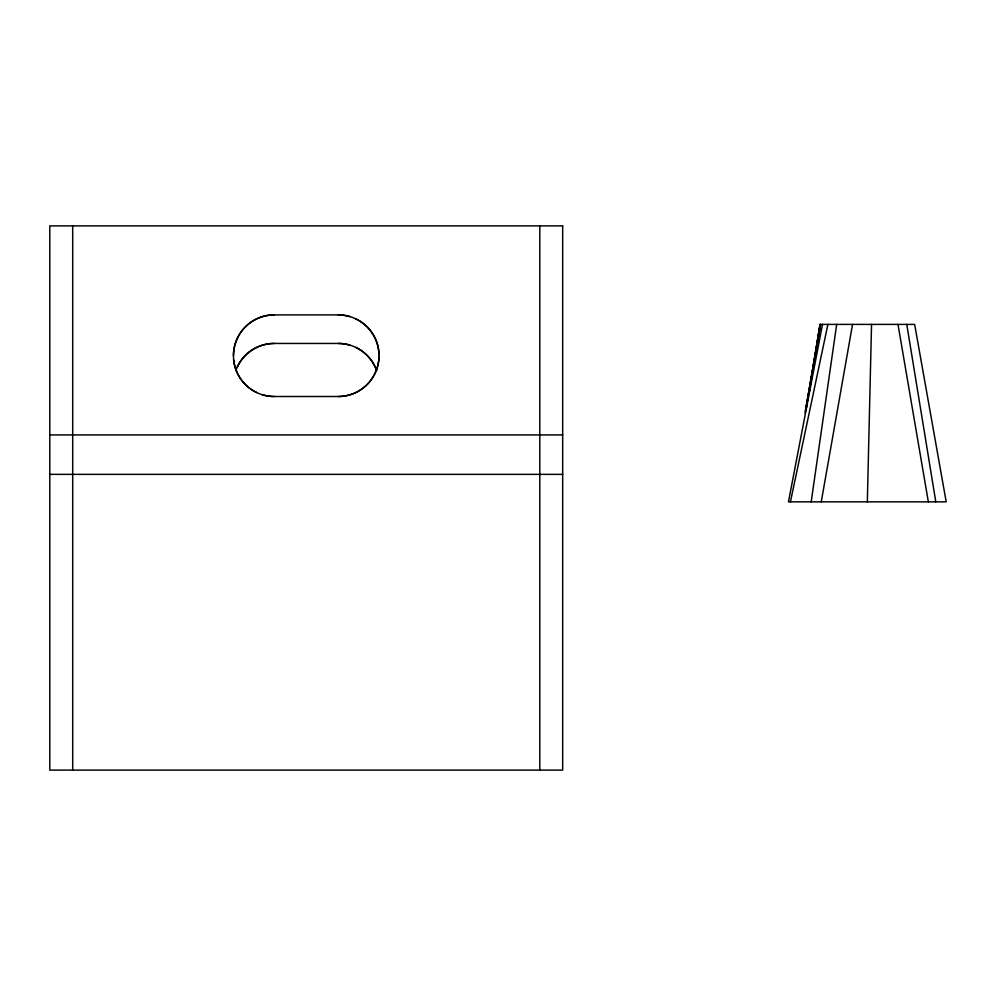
<?xml version="1.0" encoding="UTF-8"?>
<svg xmlns="http://www.w3.org/2000/svg" width="996" height="996" viewBox="0 0 996 996"><rect width="100%" height="100%" fill="white"/><g stroke="black" fill="none" stroke-linecap="round" stroke-linejoin="round"><path stroke-width="1.49" d="M867.329 501.847L871.55 324.397M811.192 501.847L836.677 324.397M805.042 412.991L820.592 324.397L805.552 410.999L820.131 324.397L808.827 394.653L820.019 324.397L914.652 324.397L946.2 501.847L788.471 501.847L822.509 324.397M821.252 501.847L852.551 324.397M790.426 501.847L827.9 324.397M274.224 314.898A40.761 40.749 90 0 0 233.475 355.659A40.761 40.749 34.7 0 1 274.224 314.898L338.254 314.898A40.761 40.749 -90 0 1 350.106 316.653M237.372 366.777A40.761 40.749 34.7 0 1 274.224 343.446L338.254 343.446A40.761 40.749 -90 0 1 350.106 345.201M262.371 394.752A40.761 40.749 -90 0 0 274.224 396.508L338.254 396.508A40.761 40.749 34.7 0 0 378.966 357.776M49.8 434.928L562.678 434.928M49.8 474.357L562.678 474.357M897.994 324.397L928.347 501.847M906.771 324.397L935.792 501.847M539.795 225.893L539.795 770.107M72.696 225.893L72.696 770.107M274.224 396.508A40.761 40.749 -34.7 0 1 233.462 355.746M338.254 314.898A40.761 40.749 -34.7 0 1 379.015 355.659M379.003 355.746A40.761 40.749 90 0 1 338.254 396.508M256.806 392.598A40.761 40.749 -90 0 1 233.674 359.78M355.672 318.807A40.761 40.749 -90 0 1 378.953 353.63M355.672 347.355A40.761 40.749 -90 0 1 376.625 370.462A40.761 40.749 -34.7 0 0 338.254 343.446M235.865 370.462A40.761 40.749 90 0 1 274.224 343.446M807.358 403.816L806.86 406.866L807.345 403.816M808.341 397.703L807.843 400.753L808.316 397.703M562.678 225.893L49.8 225.893L49.8 770.107L562.678 770.107L562.678 225.893"/></g></svg>
